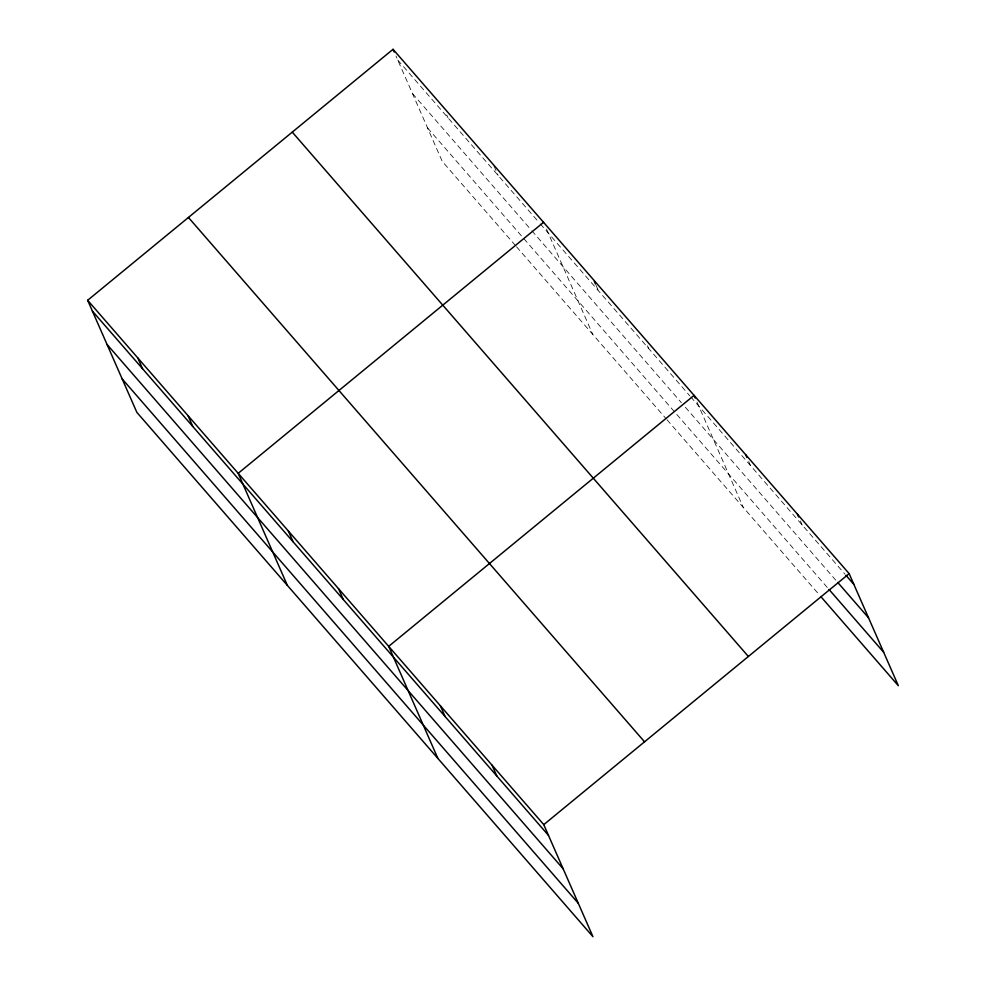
<?xml version="1.0" encoding="UTF-8"?>
<svg xmlns="http://www.w3.org/2000/svg" width="986" height="986" viewBox="0 0 986 986"><rect width="100%" height="100%" fill="white"/><g stroke="black" fill="none" stroke-linecap="round" stroke-linejoin="round"><path stroke-width="0.74" stroke-dasharray="4.93 3.7" d="M397.777 60.072L539.256 222.725M540.266 223.884L689.769 395.768M690.779 396.914L844.928 574.135M412.444 93.497L530.85 229.615M531.861 230.773L681.363 402.658M685.381 407.267L835.746 580.138M427.567 127.933L827.993 588.285M515.481 245.563L442.233 161.359L396.002 56.029M516.491 246.722L665.994 418.606M667.004 419.753L819.81 595.421M800.41 520.965L802.185 524.996M748.719 461.534L750.494 465.577M697.028 402.103L743.259 507.433M647.445 345.778L648.628 348.465M596.099 285.398L598.465 290.784M546.515 229.072L592.746 334.39M493.986 166.005L498.115 175.434M446.769 115.054L447.952 117.753"/><path stroke-width="1.48" d="M87.655 300.286L543.767 824.641L592.956 936.7L136.844 412.345L87.655 300.286L393.044 49.3L849.156 573.655L898.345 685.714L820.796 596.567M543.557 222.331L238.181 473.329L287.37 585.388M543.767 824.641L849.156 573.655M845.926 575.282L853.876 584.427M837.73 582.418L868.555 617.852M828.992 589.431L883.666 652.288M292.263 132.124L748.374 656.479M188.437 217.462L644.548 741.817M92.388 311.071L548.499 835.413M107.067 344.484L563.166 868.839M122.178 378.92L578.277 903.275M797.464 514.224L798.635 516.923M745.761 454.805L746.944 457.492M695.253 398.061L694.07 395.374L388.694 646.36L437.883 758.419M594.324 281.367L595.507 284.054M393.044 49.3L394.227 51.999M492.076 765.222L496.808 775.994M440.385 705.791L445.105 716.563M338.518 588.691L343.251 599.463M288.343 531.01L293.076 541.782M188.006 415.648L192.738 426.42M137.83 357.967L142.563 368.739"/></g></svg>
